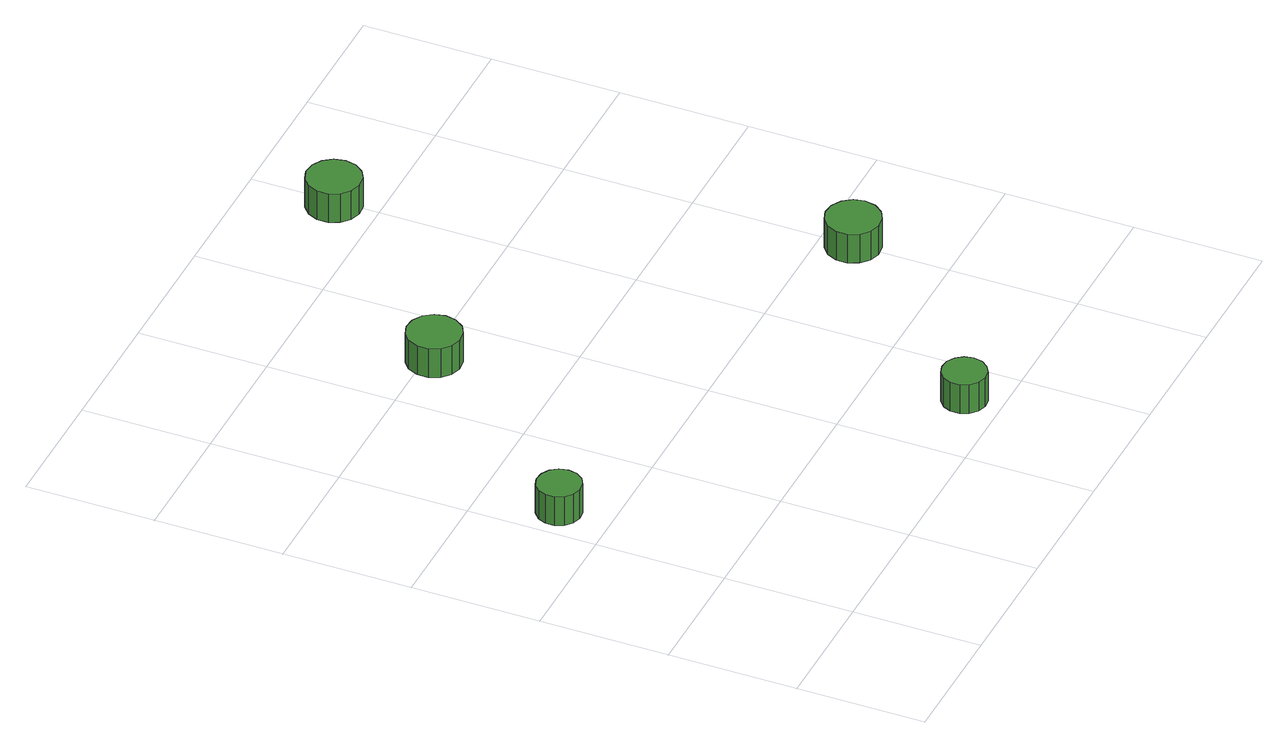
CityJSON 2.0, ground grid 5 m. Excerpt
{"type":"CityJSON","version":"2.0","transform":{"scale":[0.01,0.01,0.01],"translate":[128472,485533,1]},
"CityObjects":{
"tree1":{"type":"SolitaryVegetationObject","attributes":{"function":"something"},"geometry":[{"type":"MultiSurface","lod":"1","boundaries":[[[0,1,2,3,4,5,6,7,8,9,10,11,12,13,14]],[[15,16,17,18,19,20,21,22,23,24,25,26,27,28,29]],[[0,29,28,1]],[[1,28,27,2]],[[2,27,26,3]],[[3,26,25,4]],[[4,25,24,5]],[[5,24,23,6]],[[6,23,22,7]],[[7,22,21,8]],[[8,21,20,9]],[[9,20,19,10]],[[10,19,18,11]],[[11,18,17,12]],[[12,17,16,13]],[[13,16,15,14]],[[14,15,29,0]]]}]},
"tree2":{"type":"SolitaryVegetationObject","attributes":{"function":"something"},"geometry":[{"type":"MultiSurface","lod":"1","boundaries":[[[30,31,32,33,34,35,36,37,38,39,40,41,42,43,44]],[[45,46,47,48,49,50,51,52,53,54,55,56,57,58,59]],[[30,59,58,31]],[[31,58,57,32]],[[32,57,56,33]],[[33,56,55,34]],[[34,55,54,35]],[[35,54,53,36]],[[36,53,52,37]],[[37,52,51,38]],[[38,51,50,39]],[[39,50,49,40]],[[40,49,48,41]],[[41,48,47,42]],[[42,47,46,43]],[[43,46,45,44]],[[44,45,59,30]]]}]},
"tree3":{"type":"SolitaryVegetationObject","attributes":{"function":"something"},"geometry":[{"type":"MultiSurface","lod":"1","boundaries":[[[60,61,62,63,64,65,66,67,68,69,70,71,72,73,74]],[[75,76,77,78,79,80,81,82,83,84,85,86,87,88,89]],[[60,89,88,61]],[[61,88,87,62]],[[62,87,86,63]],[[63,86,85,64]],[[64,85,84,65]],[[65,84,83,66]],[[66,83,82,67]],[[67,82,81,68]],[[68,81,80,69]],[[69,80,79,70]],[[70,79,78,71]],[[71,78,77,72]],[[72,77,76,73]],[[73,76,75,74]],[[74,75,89,60]]]}]},
"tree4":{"type":"SolitaryVegetationObject","attributes":{"function":"something"},"geometry":[{"type":"MultiSurface","lod":"1","boundaries":[[[90,91,92,93,94,95,96,97,98,99,100,101,102,103,104]],[[105,106,107,108,109,110,111,112,113,114,115,116,117,118,119]],[[90,119,118,91]],[[91,118,117,92]],[[92,117,116,93]],[[93,116,115,94]],[[94,115,114,95]],[[95,114,113,96]],[[96,113,112,97]],[[97,112,111,98]],[[98,111,110,99]],[[99,110,109,100]],[[100,109,108,101]],[[101,108,107,102]],[[102,107,106,103]],[[103,106,105,104]],[[104,105,119,90]]]}]},
"tree5":{"type":"SolitaryVegetationObject","attributes":{"function":"something"},"geometry":[{"type":"MultiSurface","lod":"1","boundaries":[[[120,121,122,123,124,125,126,127,128,129,130,131,132,133,134]],[[135,136,137,138,139,140,141,142,143,144,145,146,147,148,149]],[[120,149,148,121]],[[121,148,147,122]],[[122,147,146,123]],[[123,146,145,124]],[[124,145,144,125]],[[125,144,143,126]],[[126,143,142,127]],[[127,142,141,128]],[[128,141,140,129]],[[129,140,139,130]],[[130,139,138,131]],[[131,138,137,132]],[[132,137,136,133]],[[133,136,135,134]],[[134,135,149,120]]]}]}
},
"vertices":[
[205,1195,144],[198,1230,144],[177,1258,144],[146,1276,144],[111,1280,144],[78,1269,144],[51,1245,144],[37,1213,144],[37,1178,144],[51,1145,144],[78,1122,144],[111,1111,144],[146,1114,144],[177,1132,144],[198,1161,144],[198,1161,17],[177,1132,17],[146,1114,17],[111,1111,17],[78,1122,17],[51,1145,17],[37,1178,17],[37,1213,17],[51,1245,17],[78,1269,17],[111,1280,17],[146,1276,17],[177,1258,17],[198,1230,17],[205,1195,17],
[835,1949,174],[826,1991,174],[801,2026,174],[763,2048,174],[720,2053,174],[678,2039,174],[646,2010,174],[628,1970,174],[628,1927,174],[646,1887,174],[678,1858,174],[720,1844,174],[763,1849,174],[801,1871,174],[826,1906,174],[826,1906,47],[801,1871,47],[763,1849,47],[720,1844,47],[678,1858,47],[646,1887,47],[628,1927,47],[628,1970,47],[646,2010,47],[678,2039,47],[720,2053,47],[763,2048,47],[801,2026,47],[826,1991,47],[835,1949,47],
[1405,143,137],[1398,177,137],[1377,206,137],[1347,224,137],[1311,227,137],[1278,217,137],[1251,193,137],[1237,161,137],[1237,125,137],[1251,93,137],[1278,69,137],[1311,58,137],[1347,62,137],[1377,80,137],[1398,108,137],[1398,108,10],[1377,80,10],[1347,62,10],[1311,58,10],[1278,69,10],[1251,93,10],[1237,125,10],[1237,161,10],[1251,193,10],[1278,217,10],[1311,227,10],[1347,224,10],[1377,206,10],[1398,177,10],[1405,143,10],
[1486,2624,217],[1477,2666,217],[1451,2702,217],[1414,2723,217],[1370,2728,217],[1329,2714,217],[1297,2685,217],[1279,2646,217],[1279,2602,217],[1297,2562,217],[1329,2533,217],[1370,2520,217],[1414,2524,217],[1451,2546,217],[1477,2581,217],[1477,2581,90],[1451,2546,90],[1414,2524,90],[1370,2520,90],[1329,2533,90],[1297,2562,90],[1279,2602,90],[1279,2646,90],[1297,2685,90],[1329,2714,90],[1370,2728,90],[1414,2723,90],[1451,2702,90],[1477,2666,90],[1486,2624,90],
[2056,852,178],[2047,894,178],[2021,929,178],[1983,951,178],[1940,956,178],[1898,942,178],[1866,913,178],[1848,873,178],[1848,830,178],[1866,790,178],[1898,761,178],[1940,747,178],[1983,752,178],[2021,774,178],[2047,809,178],[2047,809,51],[2021,774,51],[1983,752,51],[1940,747,51],[1898,761,51],[1866,790,51],[1848,830,51],[1848,873,51],[1866,913,51],[1898,942,51],[1940,956,51],[1983,951,51],[2021,929,51],[2047,894,51],[2056,852,51]
]}
